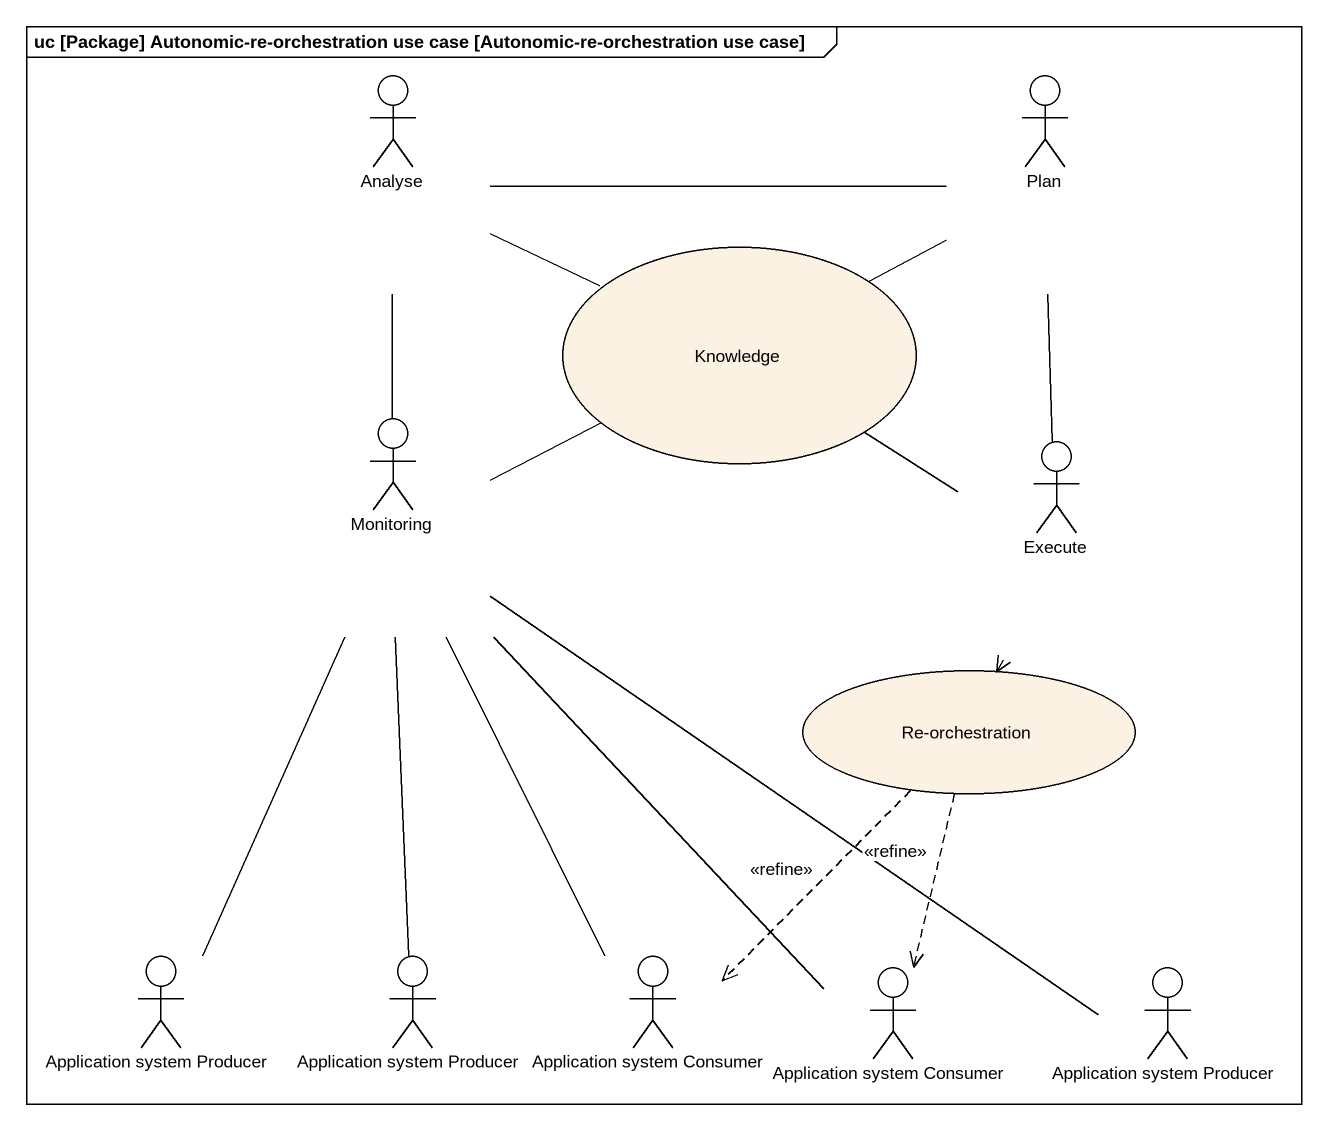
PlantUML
@startuml
mainframe uc [Package] Autonomic-re-orchestration use case [Autonomic-re-orchestration use case]
actor Analyse
actor Plan
usecase Knowledge
actor Monitoring
actor Execute
usecase "Re-orchestration" as Re_orchestration
actor "Application system Producer" as Application_system_Producer
actor "Application system Producer" as Application_system_Producer_2
actor "Application system Consumer" as Application_system_Consumer
actor "Application system Consumer" as Application_system_Consumer_2
actor "Application system Producer" as Application_system_Producer_3
Analyse -right- Plan
Analyse -right- Knowledge
Plan -left- Knowledge
Plan -- Execute
Monitoring -up- Analyse
Monitoring -right- Knowledge
Execute -up- Knowledge
Execute --> Re_orchestration
Re_orchestration ..> Application_system_Consumer : <<refine>>
Re_orchestration ..> Application_system_Consumer_2 : <<refine>>
Application_system_Producer -up- Monitoring
Application_system_Producer_2 -up- Monitoring
Application_system_Consumer -up- Monitoring
Application_system_Consumer_2 -up- Monitoring
Application_system_Producer_3 -up- Monitoring
@enduml
